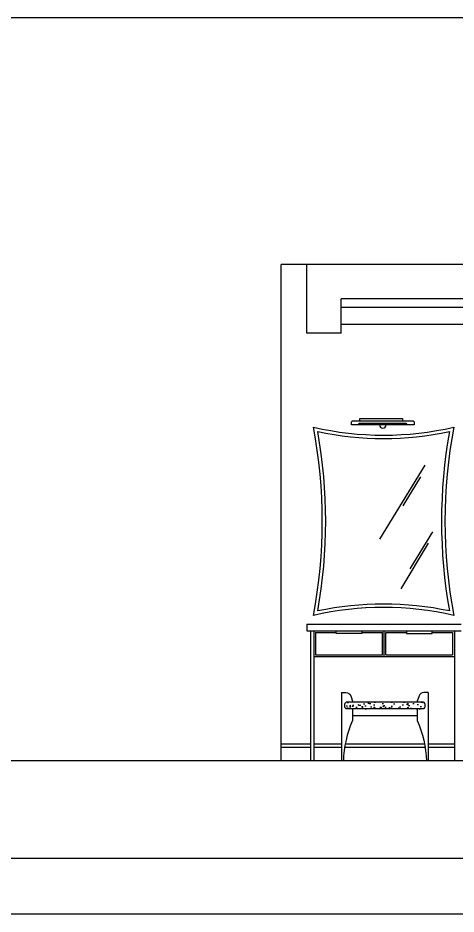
# Model space of a CAD drawing. Header units: inches. Extents: x 8.9 to 51.4, y 11.8 to 36.6.
# Drawn here: x 15.74 to 18.3, y 11.83 to 17.07 of the extents above; entities that cross this region are included whole.
import ezdxf

# ---------------------------------------------------------------- set-up
doc = ezdxf.new("R2010")
doc.units = ezdxf.units.IN
doc.header["$MEASUREMENT"] = 0
for name, color, linetype in [('02', 2, 'Continuous'), ('1', 1, 'Continuous'), ('4', 4, 'Continuous'), ('kadrbm', 4, 'Continuous')]:
    doc.layers.add(name, color=color, linetype=linetype)

# ---------------------------------------------------------------- blocks, each defined once
blk = doc.blocks.new('kadrbm')
at = {"layer": 'kadrbm', "color": 4}
blk.add_lwpolyline([(0, 0), (0, 24.7972), (21, 24.7972), (21, 0), (0, 0)], close=True, dxfattribs=at)
blk.add_lwpolyline([(20.6631, 0.3257), (20.6631, 24.4603), (0.3369, 24.4603), (0.3369, 0.3257), (20.6631, 0.3257)], dxfattribs=at)

msp = doc.modelspace()

# ---------------------------------------------------------------- hatches: boundary and pattern name
at = {"layer": '1'}
h = msp.add_hatch(dxfattribs=at)
h.set_pattern_fill('AR-CONC', color=256, scale=0.01, style=0)
h.set_pattern_definition([(50, (36.652396, 35.65761), (0.07172602, -0.00627521), [0.0075, -0.0825]), (355, (36.652396, 35.65761), (-0.01387513, 0.07521921), [0.006, -0.066]), (100.4514, (36.65837, 35.657086), (0.05785094, 0.06894395), [0.00637402, -0.07011421]), (46.1842, (36.6524, 35.67761), (0.1067241, -0.0165519), [0.01125, -0.12375]), (96.6356, (36.66129, 35.67623), (0.09346627, 0.0974118), [0.00956103, -0.1051713]), (351.1842, (36.6524, 35.67761), (0.0934662, 0.09741186), [0.009, -0.099]), (21, (36.662396, 35.67261), (0.0596907, -0.04026189), [0.0075, -0.0825]), (326, (36.662396, 35.67261), (0.02433153, 0.072515), [0.006, -0.066]), (71.4514, (36.66737, 35.669254), (0.08402226, 0.03225305), [0.00637402, -0.07011421]), (37.5, (36.652396, 35.657609), (0.001215986, 0.033289385), [0, -0.0652, 0, -0.067, 0, -0.06625]), (7.5, (36.652396, 35.65761), (0.026306954, 0.03944117), [0, -0.0382, 0, -0.0637, 0, -0.02525]), (327.5, (36.630096, 35.65761), (0.053382244, -0.002255487), [0, -0.025, 0, -0.078, 0, -0.1035]), (317.5, (36.620096, 35.65761), (0.05831862, 0.0100105), [0, -0.0325, 0, -0.0518, 0, -0.0735])])
h.paths.add_polyline_path([(18.1079, 13.0289, 0.548605), (18.1079, 13.0689), (17.6579, 13.0689, 0.530891), (17.6579, 13.0289)])

# ---------------------------------------------------------------- linework, layer by layer
at = {"layer": '02'}
for p, q in [((18.1155, 14.4516), (17.8515, 14.0212)), ((18.0905, 14.3849), (17.9877, 14.2155)), ((18.16, 14.0628), (18.028, 13.8476)), ((18.135, 13.9962), (17.9766, 13.7296)), ((17.2783, 12.8045), (17.4484, 12.8045)), ((17.4684, 12.8045), (17.6294, 12.8045)), ((17.6482, 12.8045), (18.1175, 12.8045)), ((18.1363, 12.8045), (18.2884, 12.8045))]:
    msp.add_line(p, q, dxfattribs=at)
msp.add_lwpolyline([(18.0119, 14.6878), (18.0119, 14.691, 0.414214), (18.0079, 14.695), (17.7326, 14.695, 0.414214), (17.7286, 14.691), (17.7286, 14.6878)], format="xyb", dxfattribs=at)
msp.add_lwpolyline([(17.4911, 13.6006, 0.088403), (17.4911, 14.6485, 0.105328), (18.2599, 14.6485, 0.088403), (18.2599, 13.6006, 0.105328)], format="xyb", close=True, dxfattribs=at)
at = {"layer": '1'}
for p, q in [((17.2783, 12.7245), (17.2783, 15.6245)), ((22.1933, 15.6245), (17.2783, 15.6245)), ((17.4283, 15.2245), (17.4283, 15.6245)), ((18.5513, 15.4245), (17.6283, 15.4245)), ((17.6283, 15.2245), (17.6283, 15.4245)), ((18.5513, 15.2745), (17.6283, 15.2745)), ((17.6283, 15.2245), (17.4283, 15.2245)), ((17.4284, 13.5245), (18.3284, 13.5245)), ((17.4284, 13.5245), (17.4284, 13.4845)), ((17.4284, 13.4845), (18.3284, 13.4845)), ((17.4484, 13.4845), (17.4484, 12.7245)), ((17.4684, 13.4845), (17.4684, 12.7245)), ((17.4784, 13.4745), (17.4784, 13.3445)), ((17.4784, 13.4745), (17.5984, 13.4745)), ((17.7484, 13.4745), (17.8684, 13.4745)), ((17.8684, 13.3445), (17.8684, 13.4745)), ((17.8784, 13.3345), (17.8784, 13.4845)), ((17.8884, 13.4745), (18.0084, 13.4745)), ((17.8884, 13.3445), (17.8884, 13.4745)), ((18.1584, 13.4745), (18.2784, 13.4745)), ((18.2784, 13.4745), (18.2784, 13.3445)), ((18.2884, 13.4845), (18.2884, 12.7245)), ((17.4684, 13.3345), (18.2884, 13.3345)), ((17.4784, 13.3445), (17.8684, 13.3445)), ((17.8884, 13.3445), (18.2784, 13.3445)), ((17.6294, 13.1245), (17.6294, 12.7245)), ((18.1363, 13.1245), (18.1363, 12.7245)), ((18.1079, 13.0689), (17.6579, 13.0689)), ((18.1079, 13.0289), (17.6579, 13.0289)), ((18.0713, 12.9889), (17.6945, 12.9889)), ((17.2783, 12.8245), (17.4484, 12.8245)), ((17.4684, 12.8245), (17.6294, 12.8245)), ((17.6517, 12.8245), (18.114, 12.8245)), ((18.1363, 12.8245), (18.2884, 12.8245)), ((22.1933, 12.7245), (17.2783, 12.7245))]:
    msp.add_line(p, q, dxfattribs=at)
for points in [[(18.0546, 14.6878), (17.6877, 14.6878), (17.6877, 14.7014, -0.414214), (17.6977, 14.7114), (18.0446, 14.7114, -0.414214), (18.0546, 14.7014)], [(17.466, 13.5745, 0.09351), (17.466, 14.6745, 0.113643), (18.285, 14.6745, 0.09351), (18.285, 13.5745, 0.113643)]]:
    msp.add_lwpolyline(points, format="xyb", close=True, dxfattribs=at)
for points in [[(17.7359, 14.7114), (17.7359, 14.7248), (17.985, 14.7248), (17.985, 14.7114)], [(17.7484, 13.4845), (17.7484, 13.4695), (17.5984, 13.4695), (17.5984, 13.4845)], [(18.0084, 13.4845), (18.0084, 13.4695), (18.1584, 13.4695), (18.1584, 13.4845)]]:
    msp.add_lwpolyline(points, dxfattribs=at)
for points in [[(17.6294, 13.1245), (17.6552, 13.1245, -0.315035), (17.6834, 13.1048), (17.6965, 13.0689)], [(18.1363, 13.1245), (18.1106, 13.1245, 0.315035), (18.0824, 13.1048), (18.0693, 13.0689)], [(17.6945, 13.0289), (17.6945, 12.9612, 0.096973), (17.6407, 12.7245)], [(18.0713, 13.0289), (18.0713, 12.9612, -0.096973), (18.125, 12.7245)]]:
    msp.add_lwpolyline(points, format="xyb", dxfattribs=at)
for centre, radius, start, end in [((17.8712, 14.6878), 0.0194, 180, 0), ((17.6714, 13.0489), 0.0241, 124.0732, 235.9268), ((18.0951, 13.0489), 0.0237, 302.5012, 57.4988)]:
    msp.add_arc(centre, radius, start, end, dxfattribs=at)
at = {"layer": '4'}
for p, q in [((29.5811, 17.0653), (9.2549, 17.0653)), ((18.5513, 15.3745), (17.6283, 15.3745)), ((29.5811, 12.7245), (9.2549, 12.7245))]:
    msp.add_line(p, q, dxfattribs=at)

# ---------------------------------------------------------------- block references
at = {"layer": 'kadrbm'}
msp.add_blockref('kadrbm', (8.918, 11.83), dxfattribs=at)

doc.saveas('drawing.dxf')
